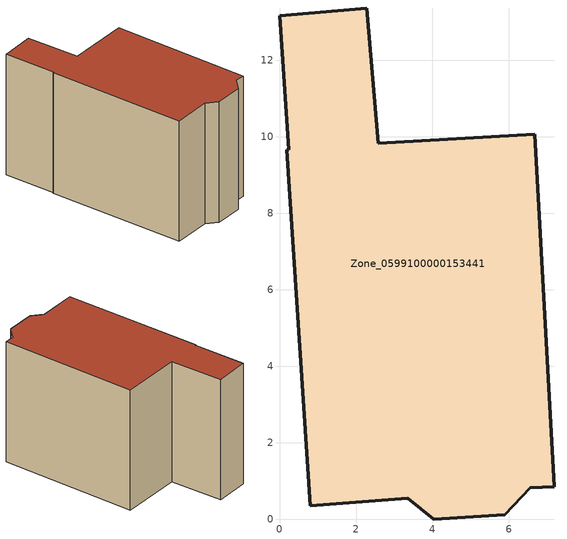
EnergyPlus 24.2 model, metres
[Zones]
Zone_0599100000153441
 floor ground (C_G): 2.58,9.83 6.68,10.07 7.19,0.84 6.56,0.82 5.89,0.11 4.04,0 3.35,0.54 0.8,0.35 0.19,9.65 0.24,9.66 0,13.17 2.28,13.37 z0
 wall outside (C_F): 4.04,0 5.89,0.11 6.56,0.82 7.19,0.84 6.68,10.07 2.58,9.83 2.28,13.37 0,13.17 0.24,9.66 0.19,9.65 0.8,0.35 3.35,0.54 4.04,0 z0:8.32
 roof outside (C_R): 0.19,9.65 0.8,0.35 3.35,0.54 4.04,0 5.89,0.11 6.56,0.82 7.19,0.84 6.68,10.07 2.58,9.83 2.28,13.37 0,13.17 0.24,9.66 z8.32
[BUILDING]
Pand.0599100000153441: North Axis=0; Terrain=City; Loads Convergence Tolerance Value=0.04; Temperature Convergence Tolerance Value=0.4; Solar Distribution=FullExterior; Maximum Number of Warmup Days=25; Minimum Number of Warmup Days=1
[Site:Location]
Rotterdam.The.Hague.AP_ZH_NLD Design_Conditions: Latitude=51.96; Longitude=4.45; Time Zone=1; Elevation=-4.5
[SITE:GROUNDTEMPERATURE:BUILDINGSURFACE]
18, 18, 18, 18, 18, 18, 18, 18, 18, 18, 18, 18
[MATERIAL] Thermal Absorptance=0.9; Solar Absorptance=0.7; Visible Absorptance=0.7
Name | Roughness | Thickness | Conductivity | Density | Specific Heat
G.D.1965 | MediumSmooth | 0.15 | 1 | 540 | 1210
F.D.1965 | Rough | 0.3 | 0.857143 | 1920 | 840
R.D.1965 | MediumRough | 0.2 | 0.08 | 1500 | 1000
[CONSTRUCTION]
C_G: G.D.1965
C_F: F.D.1965
C_R: R.D.1965
[ZONE]
Zone_0599100000153441: Type=1; Multiplier=1; Ceiling Height=Autocalculate; Volume=Autocalculate; Floor Area=autocalculate; Part of Total Floor Area=Yes
[ZONEINFILTRATION:DESIGNFLOWRATE]
Infil_Zone_0599100000153441: Zone or ZoneList or Space or SpaceList=Zone_0599100000153441; Schedule=AlwaysOn; Design Flow Rate Calculation Method=Flow/Area; Flow Rate per Floor Area=0.0042; Constant Term Coefficient=1; Temperature Term Coefficient=0; Velocity Term Coefficient=0; Velocity Squared Term Coefficient=0
[HVACTEMPLATE:ZONE:IDEALLOADSAIRSYSTEM]
Zone_0599100000153441: Maximum Heating Supply Air Temperature=50; Minimum Cooling Supply Air Temperature=13; Maximum Heating Supply Air Humidity Ratio=0.0156; Minimum Cooling Supply Air Humidity Ratio=0.0077; Heating Limit=NoLimit; Cooling Limit=NoLimit; Dehumidification Control Type=ConstantSensibleHeatRatio; Cooling Sensible Heat Ratio=0.7; Dehumidification Setpoint=60; Humidification Control Type=None; Humidification Setpoint=30; Outdoor Air Method=None; Outdoor Air Flow Rate per Person=0.00944; Outdoor Air Flow Rate per Zone Floor Area=0; Outdoor Air Flow Rate per Zone=0; Demand Controlled Ventilation Type=None; Outdoor Air Economizer Type=NoEconomizer; Heat Recovery Type=None; Sensible Heat Recovery Effectiveness=0.7; Latent Heat Recovery Effectiveness=0.65
[ZONECONTROL:THERMOSTAT]
ThermostatControl_Zone_0599100000153441: Zone or ZoneList=Zone_0599100000153441; Control Type Schedule=DualSetpointControlType; Control 1=Thermostat_Zone_0599100000153441; Temperature Difference Between Cutout And Setpoint=0
[THERMOSTATSETPOINT:DUALSETPOINT]
Thermostat_Zone_0599100000153441: Heating Setpoint Temperature Schedule=HeatingSetpoint_Zone_0599100000153441; Cooling Setpoint Temperature Schedule=CoolingSetpoint_Zone_0599100000153441
[SCHEDULE:COMPACT]
HeatingSetpoint_Zone_0599100000153441: Through: 12/31, For: AllDays, Until: 24:00, 21
CoolingSetpoint_Zone_0599100000153441: Through: 12/31, For: AllDays, Until: 24:00, 24
DualSetpointControlType: Through: 12/31, For: AllDays, Until: 24:00, 4
AlwaysOn: Through: 12/31, For: AllDays, Until: 24:00, 1
